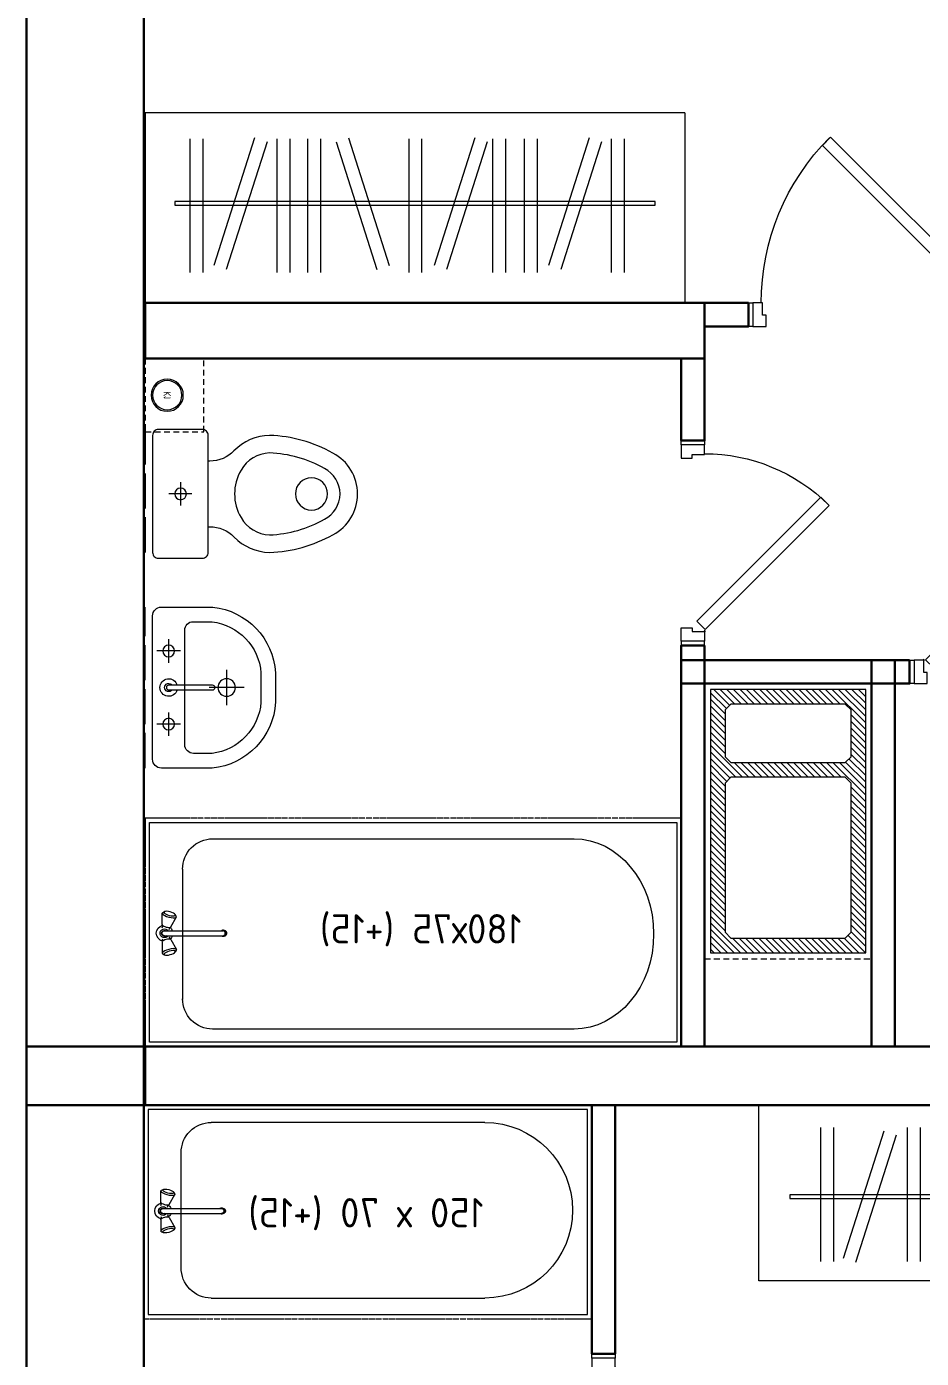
# Model space of a CAD drawing. Header units: millimetres. Extents: x 21366 to 66050, y 8191 to 52826.
# Drawn here: x 31175 to 34231, y 30961 to 35510 of the extents above; entities that cross this region are included whole.
import ezdxf
from ezdxf.enums import TextEntityAlignment as Align

# ---------------------------------------------------------------- set-up
doc = ezdxf.new("R2010")
doc.units = ezdxf.units.MM
for name, pattern in [('200_ШТРИХ', [320, 200, -120]), ('ACAD_ISO02W100', [15, 12, -3]), ('ГОСТ 2.303 5', [24, 20, -1.5, 1, -1.5])]:
    doc.linetypes.add(name, pattern=pattern)
for name, color, linetype, lineweight in [('АР - Вентблок', 36, 'Continuous', 9), ('АР - ВК', 126, 'Continuous', 13), ('АР - Двери', 126, 'Continuous', 9), ('АР - Монолит', 56, 'Continuous', 30), ('АР - Наружная стена', 144, 'Continuous', 30), ('АР - Перегородки 190', 54, 'Continuous', 30), ('АР - Перегородки 80', 32, 'Continuous', 30), ('АР - Сантехника', 150, 'Continuous', 9)]:
    doc.layers.add(name, color=color, linetype=linetype, lineweight=lineweight)
doc.layers.add('АР - мебель', color=7, linetype='Continuous', lineweight=9, true_color=0x787878)
doc.styles.add('GOST 2.304', font='CS_Gost2304.shx', dxfattribs={"oblique": 15})
doc.styles.add('GOST-2.304_Type-B', font='GOST Common.ttf')
doc.styles.add('ГОСТ 2.304', font='CS_Gost2304.shx')

# ---------------------------------------------------------------- blocks, each defined once
blk = doc.blocks.new('*U122')
at = {"ltscale": 100}
for p, q in [((15, -37.5), (15, 42.5)), ((15, 42.5), (60, 42.5)), ((60, 4.5), (48, 4.5)), ((48, 4.5), (48, -35.5)), ((60, 42.5), (60, 4.5)), ((685, 42.5), (640, 42.5)), ((640, 42.5), (640, 4.5)), ((640, 4.5), (652, 4.5)), ((652, 4.5), (652, -37.5)), ((685, -37.5), (685, 42.5)), ((46, -37.5), (15, -37.5)), ((652, -37.5), (685, -37.5))]:
    blk.add_line(p, q, dxfattribs=at)
for points in [[(15, 42.5), (0, 42.5), (0, -37.5), (15, -37.5)], [(685, 42.5), (700, 42.5), (700, -37.5), (685, -37.5)], [(54.4, -38.9), (82.7, -10.6), (506.5, -434.5), (478.3, -462.8)]]:
    blk.add_lwpolyline(points, close=True, dxfattribs=at)
blk.add_circle((48, -37.5), 2, dxfattribs=at)
blk.add_arc((55, -37.5), 600, 315.135, 0, dxfattribs=at)
blk = doc.blocks.new('Ш03 600х1200')
for p, q in [((0, 600), (-1200, 600)), ((-1200, 0), (-1200, 600)), ((0, 0), (0, 600)), ((-988.5, 66), (-988.5, 522.9)), ((-944.2, 66), (-944.2, 522.9)), ((-911.1, 76.8), (-772.2, 512)), ((-692.1, 66), (-692.1, 522.9)), ((-647.8, 66), (-647.8, 522.9)), ((-583, 66), (-583, 522.9)), ((-538.7, 66), (-538.7, 522.9)), ((-282.2, 76.8), (-421.1, 512)), ((-228.6, 66), (-228.6, 522.9)), ((-184.3, 66), (-184.3, 522.9)), ((-868.9, 63.3), (-730, 498.6)), ((-324.4, 63.3), (-463.3, 498.6)), ((-123, 293.3), (-1094.4, 293.3)), ((-1094.4, 293.3), (-1094.4, 280.4)), ((-1094.4, 280.4), (-123, 280.4)), ((-134.5, 293.3), (-228.9, 293.3)), ((-228.9, 293.3), (-228.9, 280.4)), ((-228.9, 280.4), (-134.5, 280.4)), ((-134.5, 280.4), (-134.5, 293.3)), ((-123, 280.4), (-123, 293.3)), ((0, 0), (-1200, 0))]:
    blk.add_line(p, q)
blk = doc.blocks.new('Ванна 150х70 (+15)')
at = {"layer": 'АР - Сантехника'}
for p, q in [((15, 15), (15, 1515)), ((15, 1515), (715, 1515)), ((715, 1515), (715, 15)), ((715, 1515), (715, 1515)), ((287.1, 1461.1), (286.9, 1456.5)), ((286.9, 1456.5), (287.5, 1450.9)), ((288.1, 1464.3), (287.1, 1461.1)), ((291, 1470), (288.1, 1464.3)), ((289.6, 1465.8), (288.1, 1464.3)), ((291.7, 1465.3), (289.6, 1465.8)), ((292.9, 1471.8), (291, 1470)), ((294.1, 1463), (291.7, 1465.3)), ((332.3, 1472), (292.9, 1471.8)), ((295.6, 1471.2), (292.9, 1471.8)), ((296.6, 1459.1), (294.1, 1463)), ((298.6, 1468.4), (295.6, 1471.2)), ((298.9, 1453.9), (296.6, 1459.1)), ((301.6, 1463.5), (298.6, 1468.4)), ((304.5, 1457), (301.6, 1463.5)), ((306.9, 1449.7), (304.5, 1457)), ((333.8, 1471.7), (332.3, 1472)), ((335.6, 1469.9), (333.8, 1471.7)), ((337.5, 1467), (335.6, 1469.9)), ((343.2, 1471.8), (335.7, 1469.8)), ((339.2, 1463.1), (337.5, 1467)), ((340.6, 1458.7), (339.2, 1463.1)), ((341.6, 1454.2), (340.6, 1458.7)), ((353.4, 1464.4), (353.4, 1264.3)), ((370.4, 1464.4), (370.4, 1264.3)), ((380.6, 1471.8), (388, 1469.8)), ((383.1, 1458.7), (382.1, 1454.2)), ((384.5, 1463.1), (383.1, 1458.7)), ((386.3, 1467), (384.5, 1463.1)), ((388.1, 1469.9), (386.3, 1467)), ((389.9, 1471.7), (388.1, 1469.9)), ((391.5, 1472), (389.9, 1471.7)), ((391.5, 1472), (430.8, 1471.8)), ((419.3, 1457), (416.9, 1449.7)), ((422.1, 1463.5), (419.3, 1457)), ((425.2, 1468.4), (422.1, 1463.5)), ((427.2, 1459.1), (424.9, 1453.9)), ((428.2, 1471.2), (425.2, 1468.4)), ((429.6, 1463), (427.2, 1459.1)), ((430.8, 1471.8), (428.2, 1471.2)), ((432, 1465.3), (429.6, 1463)), ((432.8, 1470), (430.8, 1471.8)), ((434.1, 1465.8), (432, 1465.3)), ((432.8, 1470), (435.7, 1464.3)), ((435.7, 1464.3), (434.1, 1465.8)), ((436.6, 1461.1), (435.7, 1464.3)), ((436.2, 1450.9), (436.8, 1456.5)), ((436.8, 1456.5), (436.6, 1461.1)), ((287.5, 1450.9), (288.8, 1444.8)), ((288.8, 1444.8), (290.7, 1438.9)), ((290.7, 1438.9), (293, 1433.8)), ((293, 1433.8), (295.5, 1429.9)), ((295.5, 1429.9), (297.9, 1427.6)), ((297.9, 1427.6), (300, 1427.1)), ((303.3, 1424.1), (297.9, 1427.6)), ((300.8, 1448), (298.9, 1453.9)), ((300, 1427.1), (301.6, 1428.6)), ((302.1, 1442), (300.8, 1448)), ((301.6, 1428.6), (302.5, 1431.7)), ((302.7, 1436.4), (302.1, 1442)), ((302.5, 1431.7), (302.7, 1436.4)), ((303.3, 1424.1), (305.9, 1423.5)), ((340, 1443), (305.9, 1423.5)), ((305.9, 1423.5), (307.9, 1425.3)), ((308.5, 1442.1), (306.9, 1449.7)), ((307.9, 1425.3), (309, 1429.3)), ((309.3, 1435.1), (308.5, 1442.1)), ((309, 1429.3), (309.3, 1435.1)), ((340, 1443), (341.2, 1444.1)), ((341.2, 1444.1), (341.9, 1446.5)), ((342.1, 1450), (341.6, 1454.2)), ((341.9, 1446.5), (342.1, 1450)), ((349.4, 1448.6), (341.9, 1446.6)), ((353.2, 1437.8), (353.4, 1437.7)), ((370.4, 1437.7), (370.5, 1437.8)), ((374.4, 1448.6), (381.8, 1446.6)), ((382.1, 1454.2), (381.7, 1450)), ((381.7, 1450), (381.8, 1446.5)), ((381.8, 1446.5), (382.5, 1444.1)), ((382.5, 1444.1), (383.7, 1443)), ((383.7, 1443), (417.9, 1423.5)), ((415.3, 1442.1), (414.5, 1435.1)), ((414.5, 1435.1), (414.7, 1429.3)), ((414.7, 1429.3), (415.9, 1425.3)), ((416.9, 1449.7), (415.3, 1442.1)), ((415.9, 1425.3), (417.9, 1423.5)), ((417.9, 1423.5), (420.5, 1424.1)), ((420.5, 1424.1), (425.9, 1427.6)), ((421.7, 1442), (421.1, 1436.4)), ((421.1, 1436.4), (421.2, 1431.7)), ((421.2, 1431.7), (422.2, 1428.6)), ((423, 1448), (421.7, 1442)), ((422.2, 1428.6), (423.8, 1427.1)), ((424.9, 1453.9), (423, 1448)), ((423.8, 1427.1), (425.9, 1427.6)), ((425.9, 1427.6), (428.3, 1429.9)), ((428.3, 1429.9), (430.7, 1433.8)), ((430.7, 1433.8), (433, 1438.9)), ((433, 1438.9), (434.9, 1444.8)), ((434.9, 1444.8), (436.2, 1450.9)), ((558.2, 1402.4), (161.2, 1402.4)), ((59.4, 365.8), (59.4, 1299.9)), ((659.4, 1299.9), (659.4, 365.8)), ((715, 15), (15, 15)), ((15, 15), (15, 15))]:
    blk.add_line(p, q, dxfattribs=at)
at = {"layer": 'АР - Сантехника', "linetype": 'ГОСТ 2.303 5'}
blk.add_lwpolyline([(0, 1530), (730, 1530), (730, 0), (0, 0)], close=True, dxfattribs=at)
at = {"layer": 'АР - Сантехника'}
for points in [[(353.4, 1269.8), (352.6, 1268.7), (352, 1267.5), (351.6, 1266.2), (351.4, 1264.9), (351.4, 1263.6), (351.6, 1262.3), (352.1, 1261), (352.7, 1259.8), (353.5, 1258.7), (354.5, 1257.7), (355.6, 1256.9), (356.9, 1256.2), (358.2, 1255.6), (359.7, 1255.2), (361.1, 1255.1), (362.6, 1255.1), (364.1, 1255.2), (365.5, 1255.6), (366.9, 1256.2), (368.1, 1256.9), (369.3, 1257.7), (370.2, 1258.7), (371.1, 1259.8), (371.7, 1261), (372.1, 1262.3), (372.3, 1263.6), (372.4, 1264.9), (372.2, 1266.2), (371.8, 1267.5), (371.2, 1268.7), (370.4, 1269.8)], [(353.4, 1264.3), (353.5, 1263.1), (353.8, 1262), (354.3, 1260.9), (355, 1259.9), (355.9, 1259), (356.9, 1258.2), (358, 1257.6), (359.3, 1257.2), (360.5, 1256.9), (361.9, 1256.8), (363.2, 1256.9), (364.5, 1257.2), (365.7, 1257.6), (366.9, 1258.2), (367.9, 1259), (368.8, 1259.9), (369.5, 1260.9), (370, 1262), (370.3, 1263.1), (370.4, 1264.3)], [(353.4, 1258.9), (353.5, 1257.7), (353.8, 1256.5), (354.3, 1255.4), (355, 1254.4), (355.9, 1253.5), (356.9, 1252.7), (358, 1252.1), (359.3, 1251.7), (360.5, 1251.4), (361.9, 1251.3), (363.2, 1251.4), (364.5, 1251.7), (365.7, 1252.1), (366.9, 1252.7), (367.9, 1253.5), (368.8, 1254.4), (369.5, 1255.4), (370, 1256.5), (370.3, 1257.7), (370.4, 1258.9)]]:
    blk.add_lwpolyline(points, dxfattribs=at)
for centre, radius, start, end in [((361.9, 1464.4), 28, 13.4165, 166.5835), ((361.9, 1464.4), 15, 304.5181, 235.4819), ((361.9, 1464.4), 10, 328.2117, 211.7883), ((361.9, 1464.4), 8.5, 0, 180), ((361.9, 1464.4), 28, 223.4165, 252.3278), ((361.9, 1464.4), 28, 287.6722, 316.5835), ((161.9, 1299.9), 102.5, 89.241, 180), ((556.9, 1299.9), 102.5, 0, 90.759), ((359.4, 365.8), 300, 180, 0)]:
    blk.add_arc(centre, radius, start, end, dxfattribs=at)
at = {"layer": 'АР - Сантехника', "linetype": 'Continuous', "style": 'GOST-2.304_Type-B'}
blk.add_text('150 х 70 (+15)', height=100, rotation=90, dxfattribs=at).set_placement((368, 771.5), align=Align.MIDDLE_CENTER)
blk = doc.blocks.new('Квартира 1С 3500 тип 1')
at = {"layer": 'АР - Монолит'}
blk.add_lwpolyline([(0, -200), (3500, -200), (3500, 0), (0, 0)], close=True, dxfattribs=at)
at = {"layer": 'АР - Наружная стена'}
blk.add_lwpolyline([(3900, 0), (3900, -8550), (3500, -8550), (3500, 0)], close=True, dxfattribs=at)
at = {"layer": 'АР - Перегородки 80'}
blk.add_lwpolyline([(1890, -1050), (1970, -1050), (1970, -200), (1890, -200)], close=True, dxfattribs=at)
at = {"rotation": 270}
blk.add_blockref('Ванна 150х70 (+15)', (1970, -200), dxfattribs=at)
at = {"layer": 'АР - Двери', "rotation": 270}
blk.add_blockref('*U122', (1927.5, -1050), dxfattribs=at)
at = {"layer": 'АР - мебель', "xscale": -1}
blk.add_blockref('Ш03 600х1200', (200, -800, 0), dxfattribs=at)
blk = doc.blocks.new('Вентблок 900 х 530')
at = {"layer": 'АР - Вентблок', "lineweight": 5}
h = blk.add_hatch(dxfattribs=at)
h.set_pattern_fill('ANSI31', color=256, scale=5)
h.set_pattern_definition([(45, (-3927617.913, -709139.574), (-11.22532015, 11.22532015), [])])
h.paths.add_polyline_path([(-20, 920), (-550, 920), (-550, 20), (-20, 20)])
h.paths.add_polyline_path([(-480, 670), (-500, 690), (-500, 850), (-480, 870), (-90, 870), (-70, 850), (-70, 690), (-90, 670)], flags=16)
h.paths.add_polyline_path([(-90, 620), (-70, 600), (-70, 90), (-90, 70), (-480, 70), (-500, 90), (-500, 600), (-480, 620)], flags=16)
at = {"layer": 'АР - Вентблок', "linetype": '200_ШТРИХ', "lineweight": 5, "ltscale": 0.1}
blk.add_lwpolyline([(-570, 0), (-570, 940), (0, 940), (0, 0)], close=True, dxfattribs=at)
at = {"layer": 'АР - Вентблок', "linetype": 'ByBlock'}
for points in [[(-550, 20), (-550, 920), (-20, 920), (-20, 20)], [(-500, 690), (-500, 850), (-480, 870), (-90, 870), (-70, 850), (-70, 690), (-90, 670), (-480, 670)], [(-500, 90), (-500, 600), (-480, 620), (-90, 620), (-70, 600), (-70, 90), (-90, 70), (-480, 70)]]:
    blk.add_lwpolyline(points, close=True, dxfattribs=at)
blk = doc.blocks.new('*U121')
at = {"ltscale": 100}
for p, q in [((15, 37.5), (15, -42.5)), ((46, 37.5), (15, 37.5)), ((48, -4.5), (48, 35.5)), ((852, -4.5), (852, 37.5)), ((852, 37.5), (885, 37.5)), ((885, 37.5), (885, -42.5)), ((15, -42.5), (60, -42.5)), ((60, -4.5), (48, -4.5)), ((60, -42.5), (60, -4.5)), ((840, -42.5), (840, -4.5)), ((840, -4.5), (852, -4.5)), ((885, -42.5), (840, -42.5))]:
    blk.add_line(p, q, dxfattribs=at)
for points in [[(54.4, 38.9), (82.7, 10.6), (648, 575.9), (619.7, 604.2)], [(15, -42.5), (0, -42.5), (0, 37.5), (15, 37.5)], [(885, -42.5), (900, -42.5), (900, 37.5), (885, 37.5)]]:
    blk.add_lwpolyline(points, close=True, dxfattribs=at)
blk.add_circle((48, 37.5), 2, dxfattribs=at)
blk.add_arc((56.7, 37.5), 800, 0, 44.865, dxfattribs=at)
blk = doc.blocks.new('Ш02 650х1840')
for p, q in [((-1842.5, 650), (-1842.5, 0)), ((0, 650), (-1842.5, 650)), ((0, 650), (0, 0)), ((-1690.1, 560.9), (-1690.1, 104)), ((-1645.8, 560.9), (-1645.8, 104)), ((-1469, 563.6), (-1607.9, 128.3)), ((-1426.8, 550.1), (-1565.7, 114.9)), ((-1393.7, 560.9), (-1393.7, 104)), ((-1349.4, 560.9), (-1349.4, 104)), ((-1288.1, 560.9), (-1288.1, 104)), ((-1243.8, 560.9), (-1243.8, 104)), ((-1190.2, 550.1), (-1051.3, 114.9)), ((-1148, 563.6), (-1009.1, 128.3)), ((-943, 560.9), (-943, 104)), ((-898.7, 560.9), (-898.7, 104)), ((-716.8, 563.6), (-855.7, 128.3)), ((-674.6, 550.1), (-813.5, 114.9)), ((-657.1, 560.9), (-657.1, 104)), ((-612.8, 560.9), (-612.8, 104)), ((-548.1, 560.9), (-548.1, 104)), ((-503.8, 560.9), (-503.8, 104)), ((-327, 563.6), (-465.8, 128.3)), ((-284.8, 550.1), (-423.6, 114.9)), ((-251.6, 560.9), (-251.6, 104)), ((-207.3, 560.9), (-207.3, 104)), ((-101.5, 346.5), (-1741, 346.5)), ((-1741, 346.5), (-1741, 333.6)), ((-1741, 333.6), (-101.5, 333.6)), ((-1349.4, 346.5), (-1349.4, 333.6)), ((-1243.5, 333.6), (-1243.5, 346.5)), ((-101.5, 333.6), (-101.5, 346.5)), ((0, 0), (-1842.5, 0))]:
    blk.add_line(p, q)
blk = doc.blocks.new('Умывальник_550х420')
at = {"color": 0, "ltscale": 50}
for points in [[(55, -274.6), (230.3, -274.6, 0.365452), (445, -50.5), (445, 50.2, 0.368387), (228.9, 275.4), (55, 275.4, 0.412588), (25, 245.3), (25, -244.5, 0.412222)], [(163, -224.6), (228, -224.6, 0.357073), (395, -49.7), (395, 50.3, 0.35647), (228, 225.4), (165, 225.4, 0.411711), (135, 195.3), (135, -196.4, 0.420441)], [(80, 8.3), (230, 8.3, -1), (230, -7.7), (80, -7.7, -1)]]:
    blk.add_lwpolyline(points, format="xyb", close=True, dxfattribs=at)
for points in [[(80, 165.3), (80, 85.3)], [(120, 125.3), (40, 125.3)], [(278, 60.2), (278, -59.8)], [(338, 0.2), (218, 0.2)], [(80, -84.7), (80, -164.7)], [(120, -124.7), (40, -124.7)]]:
    blk.add_lwpolyline(points, dxfattribs=at)
for centre, radius in [((80, 125.3), 20), ((278, 0.2), 30), ((80, -124.7), 20)]:
    blk.add_circle(centre, radius, dxfattribs=at)
for radius, start, end in [(30, 15.466, 344.534), (14, 34.8499, 325.1501)]:
    blk.add_arc((80, 0.3), radius, start, end, dxfattribs=at)
at = {"layer": 'Defpoints', "linetype": 'ACAD_ISO02W100', "lineweight": -2, "ltscale": 10}
blk.add_lwpolyline([(0, 275.3), (0, -274.7)], dxfattribs=at)
at = {"layer": 'АР - Сантехника', "linetype": 'ACAD_ISO02W100', "ltscale": 10, "style": 'GOST 2.304', "width": 0.7}
blk.add_attdef('NAME', text='', height=250, dxfattribs=at).set_placement((278, 0.2, 0), align=Align.MIDDLE_CENTER)
blk = doc.blocks.new('Ванна 180х75 (+15)')
at = {"layer": 'АР - Сантехника'}
for p, q in [((765, 1815), (15, 1815)), ((15, 1815), (15, 15)), ((765, 15), (765, 1815)), ((318.2, 1756.5), (318.4, 1761.1)), ((318.8, 1750.9), (318.2, 1756.5)), ((318.4, 1761.1), (319.3, 1764.3)), ((320.1, 1744.8), (318.8, 1750.9)), ((322.2, 1770), (319.3, 1764.3)), ((319.3, 1764.3), (320.9, 1765.8)), ((322, 1738.9), (320.1, 1744.8)), ((320.9, 1765.8), (323, 1765.3)), ((324.3, 1733.8), (322, 1738.9)), ((322.2, 1770), (324.2, 1771.8)), ((323, 1765.3), (325.4, 1763)), ((363.5, 1772), (324.2, 1771.8)), ((324.2, 1771.8), (326.8, 1771.2)), ((326.7, 1729.9), (324.3, 1733.8)), ((325.4, 1763), (327.8, 1759.1)), ((329.1, 1727.6), (326.7, 1729.9)), ((326.8, 1771.2), (329.8, 1768.4)), ((327.8, 1759.1), (330.1, 1753.9)), ((329.8, 1768.4), (332.9, 1763.5)), ((330.1, 1753.9), (332, 1748)), ((332, 1748), (333.3, 1742)), ((333.8, 1731.7), (332.8, 1728.6)), ((332.9, 1763.5), (335.7, 1757)), ((333.3, 1742), (333.9, 1736.4)), ((333.9, 1736.4), (333.8, 1731.7)), ((335.7, 1757), (338.1, 1749.7)), ((371.3, 1743), (337.1, 1723.5)), ((338.1, 1749.7), (339.7, 1742.1)), ((340.3, 1729.3), (339.1, 1725.3)), ((339.7, 1742.1), (340.5, 1735.1)), ((340.5, 1735.1), (340.3, 1729.3)), ((363.5, 1772), (365.1, 1771.7)), ((365.1, 1771.7), (366.9, 1769.9)), ((366.9, 1769.9), (368.7, 1767)), ((374.4, 1771.8), (367, 1769.8)), ((368.7, 1767), (370.5, 1763.1)), ((370.5, 1763.1), (371.9, 1758.7)), ((372.5, 1744.1), (371.3, 1743)), ((371.9, 1758.7), (372.9, 1754.2)), ((373.2, 1746.5), (372.5, 1744.1)), ((372.9, 1754.2), (373.3, 1750)), ((373.3, 1750), (373.2, 1746.5)), ((380.6, 1748.6), (373.2, 1746.6)), ((384.6, 1737.7), (384.5, 1737.8)), ((384.6, 1764.4), (384.6, 1564.3)), ((401.6, 1764.4), (401.6, 1564.3)), ((401.8, 1737.8), (401.6, 1737.7)), ((405.6, 1748.6), (413.1, 1746.6)), ((411.8, 1771.8), (419.3, 1769.8)), ((412.9, 1750), (413.4, 1754.2)), ((413.1, 1746.5), (412.9, 1750)), ((413.8, 1744.1), (413.1, 1746.5)), ((413.4, 1754.2), (414.4, 1758.7)), ((415, 1743), (413.8, 1744.1)), ((414.4, 1758.7), (415.8, 1763.1)), ((415, 1743), (449.1, 1723.5)), ((415.8, 1763.1), (417.5, 1767)), ((417.5, 1767), (419.4, 1769.9)), ((419.4, 1769.9), (421.2, 1771.7)), ((421.2, 1771.7), (422.7, 1772)), ((422.7, 1772), (462.1, 1771.8)), ((445.7, 1735.1), (446.5, 1742.1)), ((446, 1729.3), (445.7, 1735.1)), ((447.1, 1725.3), (446, 1729.3)), ((446.5, 1742.1), (448.1, 1749.7)), ((448.1, 1749.7), (450.5, 1757)), ((450.5, 1757), (453.4, 1763.5)), ((452.3, 1736.4), (452.9, 1742)), ((452.5, 1731.7), (452.3, 1736.4)), ((453.4, 1728.6), (452.5, 1731.7)), ((452.9, 1742), (454.2, 1748)), ((453.4, 1763.5), (456.4, 1768.4)), ((454.2, 1748), (456.1, 1753.9)), ((456.1, 1753.9), (458.4, 1759.1)), ((456.4, 1768.4), (459.4, 1771.2)), ((459.5, 1729.9), (457.1, 1727.6)), ((458.4, 1759.1), (460.9, 1763)), ((459.4, 1771.2), (462.1, 1771.8)), ((462, 1733.8), (459.5, 1729.9)), ((460.9, 1763), (463.3, 1765.3)), ((464.3, 1738.9), (462, 1733.8)), ((462.1, 1771.8), (464, 1770)), ((463.3, 1765.3), (465.4, 1765.8)), ((464, 1770), (466.9, 1764.3)), ((466.2, 1744.8), (464.3, 1738.9)), ((465.4, 1765.8), (466.9, 1764.3)), ((467.5, 1750.9), (466.2, 1744.8)), ((466.9, 1764.3), (467.9, 1761.1)), ((468.1, 1756.5), (467.5, 1750.9)), ((467.9, 1761.1), (468.1, 1756.5)), ((174.5, 1702.4), (618.9, 1702.4)), ((331.2, 1727.1), (329.1, 1727.6)), ((334.5, 1724.1), (329.1, 1727.6)), ((332.8, 1728.6), (331.2, 1727.1)), ((337.1, 1723.5), (334.5, 1724.1)), ((339.1, 1725.3), (337.1, 1723.5)), ((449.1, 1723.5), (447.1, 1725.3)), ((451.7, 1724.1), (449.1, 1723.5)), ((451.7, 1724.1), (457.1, 1727.6)), ((455, 1727.1), (453.4, 1728.6)), ((457.1, 1727.6), (455, 1727.1)), ((70.6, 1599.9), (70.6, 365.8)), ((720.6, 365.8), (720.6, 1599.9)), ((15, 15), (765, 15))]:
    blk.add_line(p, q, dxfattribs=at)
at = {"layer": 'АР - Сантехника', "linetype": 'ГОСТ 2.303 5'}
blk.add_lwpolyline([(780, 0), (0, 0), (0, 1830), (780, 1830)], close=True, dxfattribs=at)
at = {"layer": 'АР - Сантехника'}
for points in [[(401.6, 1569.8), (402.4, 1568.7), (403, 1567.5), (403.4, 1566.2), (403.6, 1564.9), (403.6, 1563.6), (403.4, 1562.3), (402.9, 1561), (402.3, 1559.8), (401.5, 1558.7), (400.5, 1557.7), (399.4, 1556.9), (398.1, 1556.2), (396.8, 1555.6), (395.3, 1555.2), (393.9, 1555.1), (392.4, 1555.1), (390.9, 1555.2), (389.5, 1555.6), (388.1, 1556.2), (386.9, 1556.9), (385.7, 1557.7), (384.8, 1558.7), (383.9, 1559.8), (383.3, 1561), (382.9, 1562.3), (382.7, 1563.6), (382.6, 1564.9), (382.8, 1566.2), (383.2, 1567.5), (383.8, 1568.7), (384.6, 1569.8)], [(401.6, 1564.3), (401.5, 1563.1), (401.2, 1562), (400.7, 1560.9), (400, 1559.9), (399.1, 1559), (398.1, 1558.2), (397, 1557.6), (395.7, 1557.2), (394.5, 1556.9), (393.1, 1556.8), (391.8, 1556.9), (390.5, 1557.2), (389.3, 1557.6), (388.1, 1558.2), (387.1, 1559), (386.2, 1559.9), (385.5, 1560.9), (385, 1562), (384.7, 1563.1), (384.6, 1564.3)], [(401.6, 1558.9), (401.5, 1557.7), (401.2, 1556.5), (400.7, 1555.4), (400, 1554.4), (399.1, 1553.5), (398.1, 1552.7), (397, 1552.1), (395.7, 1551.7), (394.5, 1551.4), (393.1, 1551.3), (391.8, 1551.4), (390.5, 1551.7), (389.3, 1552.1), (388.1, 1552.7), (387.1, 1553.5), (386.2, 1554.4), (385.5, 1555.4), (385, 1556.5), (384.7, 1557.7), (384.6, 1558.9)]]:
    blk.add_lwpolyline(points, dxfattribs=at)
for centre, radius, start, end in [((393.1, 1764.4), 28, 13.4165, 166.5835), ((393.1, 1764.4), 15, 304.5181, 235.4819), ((393.1, 1764.4), 10, 328.2117, 211.7883), ((393.1, 1764.4), 28, 223.4165, 252.3278), ((393.1, 1764.4), 8.5, 0, 180), ((393.1, 1764.4), 28, 287.6722, 316.5835), ((173.1, 1599.9), 102.5, 89.241, 180), ((618.1, 1599.9), 102.5, 0, 90.759)]:
    blk.add_arc(centre, radius, start, end, dxfattribs=at)
blk.add_ellipse((395.6, 365.8), major_axis=(325, 0), ratio=0.835998, start_param=3.141593, end_param=6.283185, dxfattribs=at)
at = {"layer": 'АР - Сантехника', "linetype": 'Continuous', "style": 'GOST-2.304_Type-B'}
blk.add_text('180х75 (+15)', height=100, rotation=90, dxfattribs=at).set_placement((378.1, 889.4), align=Align.MIDDLE_CENTER)
blk = doc.blocks.new('Стояк ВК дополнительный')
at = {"layer": 'АР - ВК', "linetype": '200_ШТРИХ', "lineweight": 5, "ltscale": 0.1}
blk.add_lwpolyline([(0, -250), (0, 0), (200, 0), (200, -250)], close=True, dxfattribs=at)
at = {"layer": 'АР - ВК', "color": 46, "ltscale": 100}
for radius in [55, 50]:
    blk.add_circle((75, -125), radius, dxfattribs=at)
at = {"layer": 'АР - ВК', "color": 46, "ltscale": 100, "style": 'ГОСТ 2.304'}
blk.add_text('К1', height=25, rotation=90, dxfattribs=at).set_placement((75, -125), align=Align.MIDDLE_CENTER)
blk = doc.blocks.new('Унитаз_700х440')
at = {"color": 0, "ltscale": 50}
for points in [[(195, -220), (45, -220, -0.414601), (25, -200), (25, 200, -0.414214), (45, 220), (195, 220, -0.414214), (215, 200), (215, -200, -0.414487)], [(327.1, 81.1, -0.261097), (424.4, 140, -0.11879), (612.3, 86.6, -0.608687), (612.3, -86.6, -0.11879), (424.4, -140, -0.261097), (327.1, -81.1, -0.27207)]]:
    blk.add_lwpolyline(points, format="xyb", close=True, dxfattribs=at)
blk.add_lwpolyline([(215, 112.3), (220.9, 112.3, 0.202167), (303, 147, -0.194798), (424.5, 200, -0.119349), (640.7, 139.4, -0.604544), (640.7, -139.4, -0.119349), (424.5, -200, -0.194798), (303, -147, 0.202167), (220.9, -112.3), (215, -112.3)], format="xyb", dxfattribs=at)
for points in [[(120.6, -40), (120.6, 40)], [(159.4, 0), (80.6, 0)]]:
    blk.add_lwpolyline(points, dxfattribs=at)
for centre, radius in [((567.6, 0), 55), ((120.6, 0), 20)]:
    blk.add_circle(centre, radius, dxfattribs=at)
at = {"layer": 'Defpoints', "linetype": 'ACAD_ISO02W100', "lineweight": -2, "ltscale": 10}
blk.add_lwpolyline([(0, -220), (0, 220)], dxfattribs=at)
blk = doc.blocks.new('*U65')
at = {"ltscale": 100}
for p, q in [((-685, 37.5), (-685, -42.5)), ((-652, 37.5), (-685, 37.5)), ((-652, -4.5), (-652, 37.5)), ((-48, -4.5), (-48, 35.5)), ((-46, 37.5), (-15, 37.5)), ((-15, 37.5), (-15, -42.5)), ((-685, -42.5), (-640, -42.5)), ((-640, -4.5), (-652, -4.5)), ((-640, -42.5), (-640, -4.5)), ((-60, -42.5), (-60, -4.5)), ((-60, -4.5), (-48, -4.5)), ((-15, -42.5), (-60, -42.5))]:
    blk.add_line(p, q, dxfattribs=at)
for points in [[(-54.4, 38.9), (-82.7, 10.6), (-506.5, 434.5), (-478.3, 462.8)], [(-685, -42.5), (-700, -42.5), (-700, 37.5), (-685, 37.5)], [(-15, -42.5), (0, -42.5), (0, 37.5), (-15, 37.5)]]:
    blk.add_lwpolyline(points, close=True, dxfattribs=at)
blk.add_circle((-48, 37.5), 2, dxfattribs=at)
blk.add_arc((-55, 37.5), 600, 135.135, 180, dxfattribs=at)
blk = doc.blocks.new('*U119')
at = {"ltscale": 100}
for p, q in [((15, 37.5), (15, -42.5)), ((46, 37.5), (15, 37.5)), ((48, -4.5), (48, 35.5)), ((652, -4.5), (652, 37.5)), ((652, 37.5), (685, 37.5)), ((685, 37.5), (685, -42.5)), ((15, -42.5), (60, -42.5)), ((60, -4.5), (48, -4.5)), ((60, -42.5), (60, -4.5)), ((640, -42.5), (640, -4.5)), ((640, -4.5), (652, -4.5)), ((685, -42.5), (640, -42.5))]:
    blk.add_line(p, q, dxfattribs=at)
for points in [[(54.4, 38.9), (82.7, 10.6), (506.5, 434.5), (478.3, 462.8)], [(15, -42.5), (0, -42.5), (0, 37.5), (15, 37.5)], [(685, -42.5), (700, -42.5), (700, 37.5), (685, 37.5)]]:
    blk.add_lwpolyline(points, close=True, dxfattribs=at)
blk.add_circle((48, 37.5), 2, dxfattribs=at)
blk.add_arc((55, 37.5), 600, 0, 44.865, dxfattribs=at)
blk = doc.blocks.new('Квартира 2К 10200 тип 3')
at = {"layer": 'АР - Монолит'}
blk.add_lwpolyline([(-4905, 200), (-10195, 200), (-10195, 0), (-4905, 0)], close=True, dxfattribs=at)
at = {"layer": 'АР - Наружная стена', "elevation": 0}
blk.add_lwpolyline([(-10600, 0), (-10600, 7050), (-10200, 7050), (-10200, 0)], close=True, dxfattribs=at)
at = {"layer": 'АР - Перегородки 190'}
blk.add_lwpolyline([(-10195, 2740), (-8285, 2740), (-8285, 2550), (-10195, 2550)], close=True, dxfattribs=at)
at = {"layer": 'АР - Перегородки 80'}
blk.add_lwpolyline([(-8135, 2740), (-8285, 2740), (-8285, 2660), (-8135, 2660)], close=True, dxfattribs=at)
at = {"layer": 'АР - Перегородки 80', "elevation": 0}
for points in [[(-8285, 2550), (-8365, 2550), (-8365, 2270), (-8285, 2270)], [(-8285, 1570), (-8365, 1570), (-8365, 200), (-8285, 200)], [(-7585, 1520), (-8365, 1520), (-8365, 1440), (-7585, 1440)], [(-7635, 1520), (-7715, 1520), (-7715, 200), (-7635, 200)]]:
    blk.add_lwpolyline(points, close=True, dxfattribs=at)
at = {"xscale": -1}
for name, p, rotation in [('Стояк ВК дополнительный', (-10195, 2300, 0), 180), ('Ванна 180х75 (+15)', (-8365, 980, 0), 89.99999999998768)]:
    blk.add_blockref(name, p, dxfattribs=dict(at, rotation=rotation))
blk.add_blockref('Вентблок 900 х 530', (-8285, 500), dxfattribs=at)
at = {"layer": 'АР - Двери', "xscale": -1}
for name, p in [('*U121', (-7235, 2702.5, 0)), ('*U65', (-7585, 1482.5, 0))]:
    blk.add_blockref(name, p, dxfattribs=at)
at = {"layer": 'АР - Двери', "xscale": -1, "rotation": 270}
blk.add_blockref('*U119', (-8322.5, 1570, 0), dxfattribs=at)
at = {"layer": 'АР - мебель'}
blk.add_blockref('Ш02 650х1840', (-8352.5, 2740), dxfattribs=at)
at = {"layer": 'АР - Сантехника', "xscale": -1, "rotation": 180}
for name, p in [('Унитаз_700х440', (-10195, 2087.7, 0)), ('Умывальник_550х420', (-10195, 1426.5, 0))]:
    blk.add_blockref(name, p, dxfattribs=at)
blk = doc.blocks.new('H_Section_3')
at = {"rotation": 56.96711930257281}
blk.add_blockref('Квартира 2К 10200 тип 3', (-3073.4, -16430.5, 0), dxfattribs=at)
at = {"xscale": -1, "rotation": 56.96711930257284}
blk.add_blockref('Квартира 1С 3500 тип 1', (-6893.4, -21938.5, 0), dxfattribs=at)

msp = doc.modelspace()

# ---------------------------------------------------------------- block references
at = {"rotation": 303.0328806974269}
msp.add_blockref('H_Section_3', (57225.5, 38206.1, 0), dxfattribs=at)

doc.saveas('drawing.dxf')
